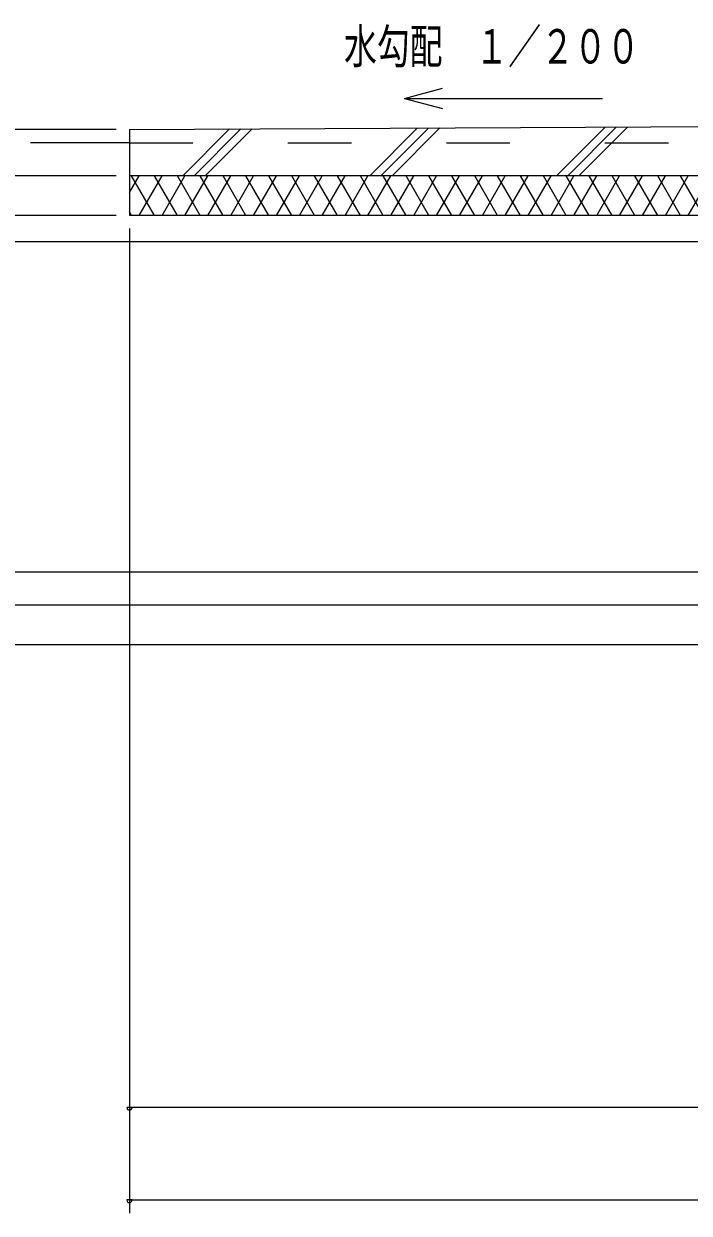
# Model space of a CAD drawing. Units: millimetres, scale not verified. Extents: x -25340 to 25345, y -10500 to 10500.
# Drawn here: x 15121 to 17640, y -2955 to 1545 of the extents above; entities that cross this region are included whole.
import ezdxf
from ezdxf.enums import TextEntityAlignment as Align

# ---------------------------------------------------------------- set-up
doc = ezdxf.new("R2010")
doc.units = ezdxf.units.MM
doc.header["$LTSCALE"] = 60
doc.linetypes.add('USER2', pattern=[10, 4, -6])
for name, color, linetype, lineweight in [('0-6_2-02BOLD', 7, 'Continuous', 18), ('0-7_2-12HIDDEN', 3, 'USER2', 18), ('0-A_2-52DIM', 3, 'Continuous', 18), ('0-B_2-62HATCH', 2, 'Continuous', 18)]:
    doc.layers.add(name, color=color, linetype=linetype, lineweight=lineweight)
doc.styles.add('ＭＳ ゴシック', font='')
doc.styles.get('ＭＳ ゴシック').set_extended_font_data('MS Gothic')

msp = doc.modelspace()

# ---------------------------------------------------------------- linework, layer by layer
at = {"layer": '0-6_2-02BOLD'}
for p, q in [((15520.62, 1144.93), (20021.75, 1166.42)), ((15520.62, 1144.93), (15520.62, 819.93)), ((15520.62, 1094.93), (15145.62, 1094.93)), ((19508.12, 969.93), (15520.62, 969.93)), ((19508.12, 819.93), (15520.62, 819.93))]:
    msp.add_line(p, q, dxfattribs=at)
at = {"layer": '0-7_2-12HIDDEN'}
msp.add_line((15520.62, 1094.93), (20758.12, 1094.93), dxfattribs=at)
at = {"layer": '0-A_2-52DIM'}
for p, q in [((16561.39, 1262.63), (16706.28, 1301.46)), ((16561.39, 1262.63), (17311.39, 1262.63)), ((16561.39, 1262.63), (16706.28, 1223.81)), ((15470.62, 1144.93), (14745.62, 1144.93)), ((15470.62, 969.93), (14395.62, 969.93)), ((15470.62, 819.93), (14395.62, 819.93)), ((15520.62, 769.93), (15520.62, -2955.07)), ((18308.12, 719.93), (14045.62, 719.93)), ((18308.12, -530.07), (14395.62, -530.07)), ((18308.12, -655.07), (14395.62, -655.07)), ((18308.12, -805.07), (13695.63, -805.07)), ((15530.62, -2555.07), (15510.62, -2555.07)), ((20758.12, -2555.07), (15520.62, -2555.07)), ((15530.62, -2905.07), (15510.62, -2905.07)), ((15520.62, -2905.07), (21153.13, -2905.07))]:
    msp.add_line(p, q, dxfattribs=at)
for centre in [(15520.62, -2555.07), (15520.62, -2905.07)]:
    msp.add_arc(centre, 10, 180, 0, dxfattribs=at)
at = {"layer": '0-B_2-62HATCH'}
for p, q in [((15723.06, 969.93), (15899.87, 1146.74)), ((15765.48, 969.93), (15942.5, 1146.94)), ((15807.91, 969.93), (15985.13, 1147.15)), ((16430.16, 969.93), (16610.36, 1150.13)), ((16472.59, 969.93), (16652.99, 1150.34)), ((16515.02, 969.93), (16695.63, 1150.54)), ((17137.27, 969.93), (17320.86, 1153.52)), ((17179.69, 969.93), (17363.49, 1153.73)), ((17222.12, 969.93), (17406.12, 1153.93)), ((15520.62, 905.85), (15557.62, 969.93)), ((15615.36, 819.93), (15528.75, 969.93)), ((15557.62, 819.93), (15644.22, 969.93)), ((15701.96, 819.93), (15615.36, 969.93)), ((15644.22, 819.93), (15730.83, 969.93)), ((15788.56, 819.93), (15701.96, 969.93)), ((15730.83, 819.93), (15817.43, 969.93)), ((15875.16, 819.93), (15788.56, 969.93)), ((15817.43, 819.93), (15904.03, 969.93)), ((15961.77, 819.93), (15875.16, 969.93)), ((15904.03, 819.93), (15990.63, 969.93)), ((16048.37, 819.93), (15961.77, 969.93)), ((15990.63, 819.93), (16077.23, 969.93)), ((16134.97, 819.93), (16048.37, 969.93)), ((16077.23, 819.93), (16163.84, 969.93)), ((16221.57, 819.93), (16134.97, 969.93)), ((16163.84, 819.93), (16250.44, 969.93)), ((16308.18, 819.93), (16221.58, 969.93)), ((16250.44, 819.93), (16337.04, 969.93)), ((16394.78, 819.93), (16308.18, 969.93)), ((16337.04, 819.93), (16423.64, 969.93)), ((16481.38, 819.93), (16394.78, 969.93)), ((16423.65, 819.93), (16510.25, 969.93)), ((16567.98, 819.93), (16481.38, 969.93)), ((16510.25, 819.93), (16596.85, 969.93)), ((16654.59, 819.93), (16567.98, 969.93)), ((16596.85, 819.93), (16683.45, 969.93)), ((16741.19, 819.93), (16654.59, 969.93)), ((16683.45, 819.93), (16770.06, 969.93)), ((16827.79, 819.93), (16741.19, 969.93)), ((16770.06, 819.93), (16856.66, 969.93)), ((16914.39, 819.93), (16827.79, 969.93)), ((16856.66, 819.93), (16943.26, 969.93)), ((17001, 819.93), (16914.39, 969.93)), ((16943.26, 819.93), (17029.86, 969.93)), ((17087.6, 819.93), (17001, 969.93)), ((17029.86, 819.93), (17116.47, 969.93)), ((17174.2, 819.93), (17087.6, 969.93)), ((17116.47, 819.93), (17203.07, 969.93)), ((17260.81, 819.93), (17174.2, 969.93)), ((17203.07, 819.93), (17289.67, 969.93)), ((17347.41, 819.93), (17260.81, 969.93)), ((17289.67, 819.93), (17376.28, 969.93)), ((17434.01, 819.93), (17347.41, 969.93)), ((17376.28, 819.93), (17462.88, 969.93)), ((17520.61, 819.93), (17434.01, 969.93)), ((17462.88, 819.93), (17549.48, 969.93)), ((17607.22, 819.93), (17520.61, 969.93)), ((17549.48, 819.93), (17636.08, 969.93)), ((17693.82, 819.93), (17607.22, 969.93)), ((17636.08, 819.93), (17722.69, 969.93)), ((15528.75, 819.93), (15520.62, 834.01))]:
    msp.add_line(p, q, dxfattribs=at)

# ---------------------------------------------------------------- texts
at = {"layer": '0-A_2-52DIM', "color": 7, "style": 'ＭＳ ゴシック', "width": 0.7}
msp.add_text('水勾配\u3000１／２００', height=130.2, dxfattribs=at).set_placement((16332.93, 1355.4), align=Align.BOTTOM_LEFT)

doc.saveas('drawing.dxf')
